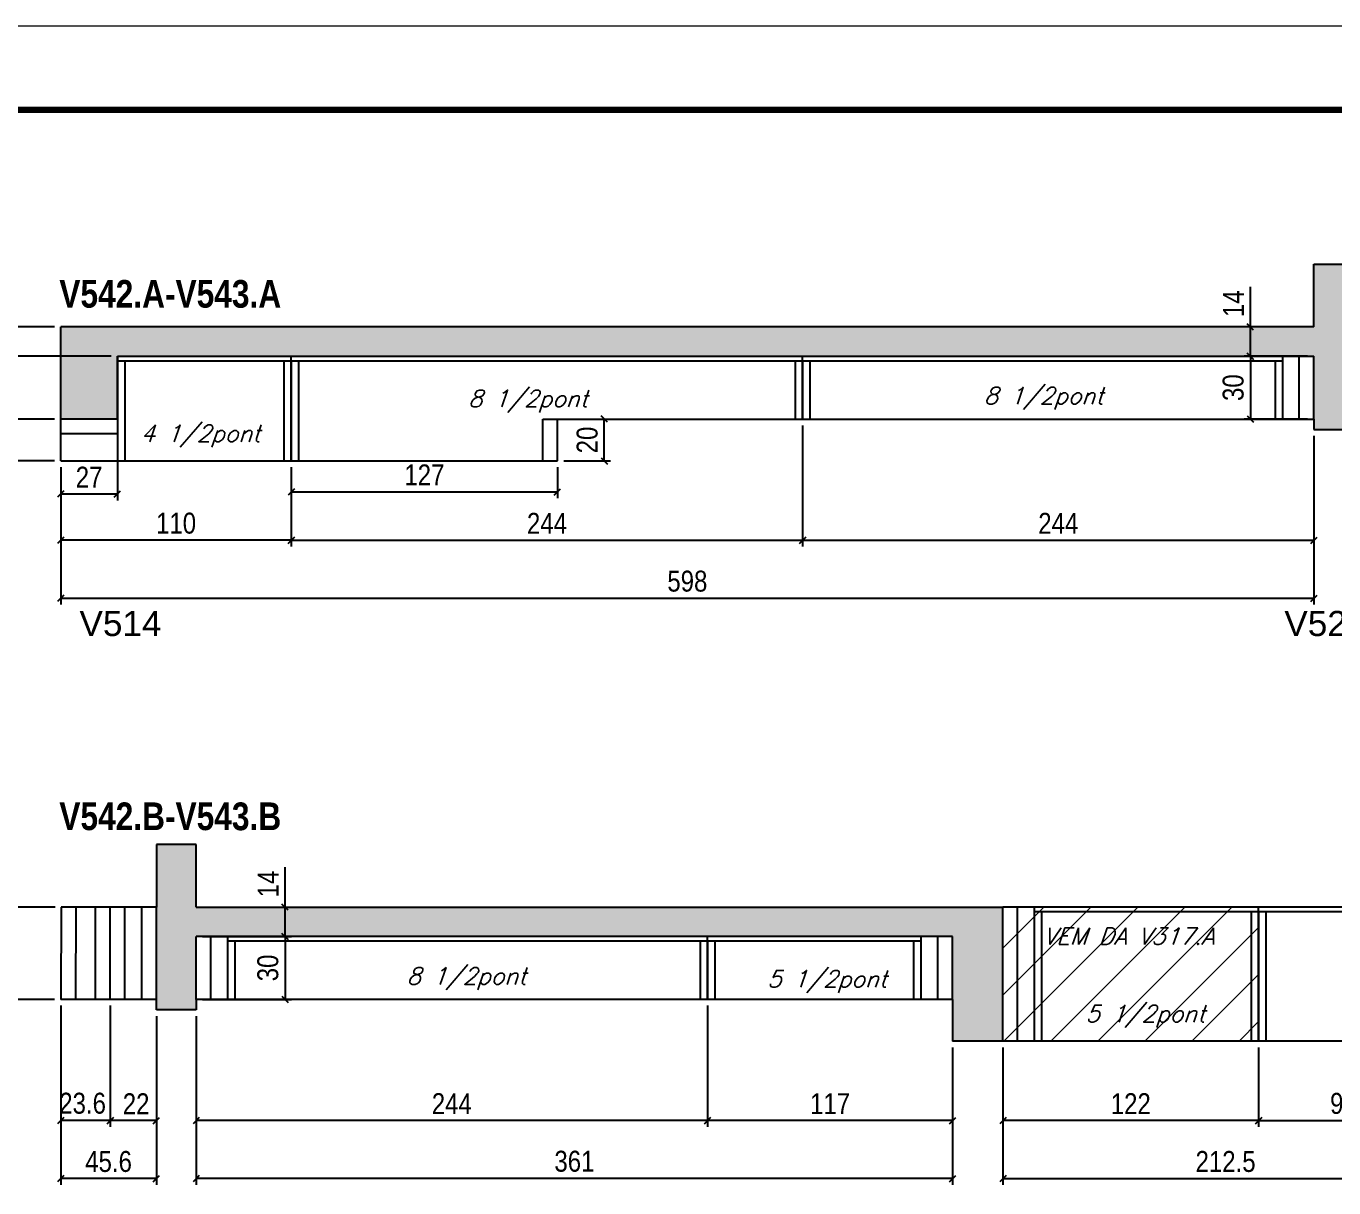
# Model space of a CAD drawing. Extents: x 3309 to 9590, y -2522 to 14608.
# Drawn here: x 6997 to 7621, y 9459 to 10014 of the extents above; entities that cross this region are included whole.
import ezdxf

# ---------------------------------------------------------------- set-up
doc = ezdxf.new("R2010")
doc.units = 0
doc.linetypes.add('DASHED', pattern=[0.75, 0.5, -0.25])
for name, color, linetype in [('5', 5, 'Continuous'), ('COTA', 241, 'Continuous'), ('NOMENCLATURA', 7, 'Continuous'), ('Painéis', 200, 'Continuous'), ('SARR_2.2x7', 40, 'Continuous'), ('SARR_3.5x7', 81, 'Continuous'), ('texto', 7, 'Continuous')]:
    doc.layers.add(name, color=color, linetype=linetype)
for name, color, linetype, lineweight in [('Folhas', 255, 'Continuous', 9), ('Hachura', 251, 'Continuous', 9), ('SARRAFO DE PRESSAO', 251, 'DASHED', 9)]:
    doc.layers.add(name, color=color, linetype=linetype, lineweight=lineweight)
doc.styles.add('COTA TECNICA', font='techl___.ttf', dxfattribs={"height": 10})
doc.styles.add('Romans', font='romans.shx')
doc.styles.get("Standard").update_dxf_attribs({"font": 'arial.ttf'})
doc.styles.add('TECNICA', font='techb___.ttf', dxfattribs={"height": 10})
doc.dimstyles.new('PAINEL', dxfattribs={"dimtxt": 10, "dimasz": 3, "dimexe": 3, "dimexo": 3, "dimgap": 3, "dimtad": 1, "dimdec": 1, "dimzin": 12, "dimdsep": 46, "dimtxsty": 'COTA TECNICA', "dimblk1": 'OBLIQUE', "dimblk2": 'OBLIQUE', "dimsah": 1, "dimcen": 0.9, "dimclrd": 4, "dimclre": 4, "dimclrt": 240, "dimadec": 1, "dimazin": 3, "dimtfac": 1, "dimtdec": 1, "dimtmove": 0, "dimatfit": 3, "dimfxl": 1, "dimtolj": 1, "dimtzin": 12, "dimarcsym": 0})

# ---------------------------------------------------------------- blocks, each defined once
blk = doc.blocks.new('9999999999')
at = {"layer": 'Folhas'}
blk.add_lwpolyline([(98138.98, 34190.21), (99623.98, 34190.21), (99623.98, 35240.21), (98138.98, 35240.21)], close=True, dxfattribs=at)
at = {"layer": 'Folhas', "color": 30, "const_width": 3}
blk.add_lwpolyline([(98213.98, 34230.21), (99583.98, 34230.21), (99583.98, 35200.21), (98213.98, 35200.21)], close=True, dxfattribs=at)
blk = doc.blocks.new('_Oblique')
at = {"color": 0, "linetype": 'ByBlock', "lineweight": -2}
blk.add_line((-0.5, -0.5), (0.5, 0.5), dxfattribs=at)
blk = doc.blocks.new('*D418')
at = {"layer": 'COTA', "color": 4, "linetype": 'ByBlock', "lineweight": -2, "transparency": 16777216}
for p, q in [((7367.51, 9822.99), (7367.51, 9765.13)), ((7123.51, 9802.99), (7123.51, 9765.13)), ((7123.51, 9768.13), (7367.51, 9768.13))]:
    blk.add_line(p, q, dxfattribs=at)
at = {"layer": 'Defpoints', "color": 0, "linetype": 'ByBlock', "transparency": 16777216}
for p in [(7367.51, 9825.99), (7123.51, 9805.99), (7367.51, 9768.13)]:
    blk.add_point(p, dxfattribs=at)
at = {"layer": 'COTA', "color": 4, "linetype": 'ByBlock', "lineweight": -2, "transparency": 16777216, "xscale": 3, "yscale": 3, "zscale": 3, "rotation": 180}
blk.add_blockref('_Oblique', (7123.51, 9768.13), dxfattribs=at)
at = {"layer": 'COTA', "color": 4, "linetype": 'ByBlock', "lineweight": -2, "transparency": 16777216, "xscale": 3, "yscale": 3, "zscale": 3}
blk.add_blockref('_Oblique', (7367.51, 9768.13), dxfattribs=at)
at = {"layer": 'COTA', "color": 240, "linetype": 'ByBlock', "transparency": 16777216, "insert": (7245.51, 9776.2), "char_height": 10, "attachment_point": 5, "style": 'COTA TECNICA'}
blk.add_mtext('\\A1;244', dxfattribs=at)
blk = doc.blocks.new('*D419')
at = {"layer": 'COTA', "color": 4, "linetype": 'ByBlock', "lineweight": -2, "transparency": 16777216}
for p, q in [((7367.51, 9822.99), (7367.51, 9765.13)), ((7611.51, 9817.99), (7611.51, 9765.13)), ((7367.51, 9768.13), (7611.51, 9768.13))]:
    blk.add_line(p, q, dxfattribs=at)
at = {"layer": 'Defpoints', "color": 0, "linetype": 'ByBlock', "transparency": 16777216}
for p in [(7367.51, 9825.99), (7611.51, 9820.99), (7611.51, 9768.13)]:
    blk.add_point(p, dxfattribs=at)
at = {"layer": 'COTA', "color": 4, "linetype": 'ByBlock', "lineweight": -2, "transparency": 16777216, "xscale": 3, "yscale": 3, "zscale": 3, "rotation": 180}
blk.add_blockref('_Oblique', (7367.51, 9768.13), dxfattribs=at)
at = {"layer": 'COTA', "color": 4, "linetype": 'ByBlock', "lineweight": -2, "transparency": 16777216, "xscale": 3, "yscale": 3, "zscale": 3}
blk.add_blockref('_Oblique', (7611.51, 9768.13), dxfattribs=at)
at = {"layer": 'COTA', "color": 240, "linetype": 'ByBlock', "transparency": 16777216, "insert": (7489.51, 9776.2), "char_height": 10, "attachment_point": 5, "style": 'COTA TECNICA'}
blk.add_mtext('\\A1;244', dxfattribs=at)
blk = doc.blocks.new('*D421')
at = {"layer": 'COTA', "color": 4, "linetype": 'ByBlock', "lineweight": -2, "transparency": 16777216}
for p, q in [((7611.51, 9817.99), (7611.51, 9737.42)), ((7013.51, 9802.99), (7013.51, 9737.42)), ((7013.51, 9740.42), (7611.51, 9740.42))]:
    blk.add_line(p, q, dxfattribs=at)
at = {"layer": 'Defpoints', "color": 0, "linetype": 'ByBlock', "transparency": 16777216}
for p in [(7611.51, 9820.99), (7013.51, 9805.99), (7611.51, 9740.42)]:
    blk.add_point(p, dxfattribs=at)
at = {"layer": 'COTA', "color": 4, "linetype": 'ByBlock', "lineweight": -2, "transparency": 16777216, "xscale": 3, "yscale": 3, "zscale": 3, "rotation": 180}
blk.add_blockref('_Oblique', (7013.51, 9740.42), dxfattribs=at)
at = {"layer": 'COTA', "color": 4, "linetype": 'ByBlock', "lineweight": -2, "transparency": 16777216, "xscale": 3, "yscale": 3, "zscale": 3}
blk.add_blockref('_Oblique', (7611.51, 9740.42), dxfattribs=at)
at = {"layer": 'COTA', "color": 240, "linetype": 'ByBlock', "transparency": 16777216, "insert": (7312.51, 9748.55), "char_height": 10, "attachment_point": 5, "style": 'COTA TECNICA'}
blk.add_mtext('\\A1;598', dxfattribs=at)
blk = doc.blocks.new('*D422')
at = {"layer": 'COTA', "color": 4, "lineweight": -2, "transparency": 16777216}
for p, q in [((7010.51, 9855.99), (6962.37, 9855.99)), ((6965.37, 9805.99), (6965.37, 9855.99)), ((7010.51, 9805.99), (6962.37, 9805.99))]:
    blk.add_line(p, q, dxfattribs=at)
at = {"layer": 'Defpoints', "color": 0, "transparency": 16777216}
for p in [(6965.37, 9855.99), (7013.51, 9855.99), (7013.51, 9805.99)]:
    blk.add_point(p, dxfattribs=at)
at = {"layer": 'COTA', "color": 4, "lineweight": -2, "transparency": 16777216, "xscale": 3, "yscale": 3, "zscale": 3}
for p, rotation in [((6965.37, 9855.99), 90), ((6965.37, 9805.99), 270)]:
    blk.add_blockref('_Oblique', p, dxfattribs=dict(at, rotation=rotation))
at = {"layer": 'COTA', "color": 240, "transparency": 16777216, "insert": (6957.26, 9830.99), "char_height": 10, "attachment_point": 5, "rotation": 90, "style": 'COTA TECNICA'}
blk.add_mtext('\\A1;50', dxfattribs=at)
blk = doc.blocks.new('*D423')
at = {"layer": 'COTA', "color": 4, "lineweight": -2, "transparency": 16777216}
for p, q in [((7013.51, 9802.99), (7013.51, 9765.13)), ((7123.51, 9802.99), (7123.51, 9765.13)), ((7123.51, 9768.13), (7013.51, 9768.13))]:
    blk.add_line(p, q, dxfattribs=at)
at = {"layer": 'Defpoints', "color": 0, "transparency": 16777216}
for p in [(7013.51, 9805.99, 0), (7123.51, 9805.99, 0), (7013.51, 9768.13)]:
    blk.add_point(p, dxfattribs=at)
at = {"layer": 'COTA', "color": 4, "lineweight": -2, "transparency": 16777216, "xscale": 3, "yscale": 3, "zscale": 3, "rotation": 180}
blk.add_blockref('_Oblique', (7013.51, 9768.13), dxfattribs=at)
at = {"layer": 'COTA', "color": 4, "lineweight": -2, "transparency": 16777216, "xscale": 3, "yscale": 3, "zscale": 3}
blk.add_blockref('_Oblique', (7123.51, 9768.13), dxfattribs=at)
at = {"layer": 'COTA', "color": 240, "transparency": 16777216, "insert": (7068.51, 9776.23), "char_height": 10, "attachment_point": 5, "style": 'COTA TECNICA'}
blk.add_mtext('\\A1;110', dxfattribs=at)
blk = doc.blocks.new('*D424')
at = {"layer": 'COTA', "color": 4, "lineweight": -2, "transparency": 16777216}
for p, q in [((6965.37, 9869.99), (6965.37, 9889.1)), ((7010.51, 9869.99), (6962.37, 9869.99)), ((6965.37, 9855.99), (6965.37, 9869.99)), ((7037.51, 9855.99), (6962.37, 9855.99))]:
    blk.add_line(p, q, dxfattribs=at)
at = {"layer": 'Defpoints', "color": 0, "transparency": 16777216}
for p in [(6965.37, 9869.99), (7013.51, 9869.99, 0), (7040.51, 9855.99, 0)]:
    blk.add_point(p, dxfattribs=at)
at = {"layer": 'COTA', "color": 4, "lineweight": -2, "transparency": 16777216, "xscale": 3, "yscale": 3, "zscale": 3}
for p, rotation in [((6965.37, 9869.99), 90), ((6965.37, 9855.99), 270)]:
    blk.add_blockref('_Oblique', p, dxfattribs=dict(at, rotation=rotation))
at = {"layer": 'COTA', "color": 240, "transparency": 16777216, "insert": (6957.3, 9881.04), "char_height": 10, "attachment_point": 5, "rotation": 90, "style": 'COTA TECNICA'}
blk.add_mtext('\\A1;14', dxfattribs=at)
blk = doc.blocks.new('*D420')
at = {"layer": 'COTA', "color": 4, "lineweight": -2, "transparency": 16777216}
for p, q in [((7010.51, 9869.99), (6939.83, 9869.99)), ((6942.83, 9869.99), (6942.83, 9805.99)), ((7010.51, 9805.99), (6939.83, 9805.99))]:
    blk.add_line(p, q, dxfattribs=at)
at = {"layer": 'Defpoints', "color": 0, "transparency": 16777216}
for p in [(7013.51, 9869.99, 0), (6942.83, 9805.99), (7013.51, 9805.99, 0)]:
    blk.add_point(p, dxfattribs=at)
at = {"layer": 'COTA', "color": 4, "lineweight": -2, "transparency": 16777216, "xscale": 3, "yscale": 3, "zscale": 3}
for p, rotation in [((6942.83, 9869.99), 90), ((6942.83, 9805.99), 270)]:
    blk.add_blockref('_Oblique', p, dxfattribs=dict(at, rotation=rotation))
at = {"layer": 'COTA', "color": 240, "transparency": 16777216, "insert": (6934.73, 9837.99), "char_height": 10, "attachment_point": 5, "rotation": 90, "style": 'COTA TECNICA'}
blk.add_mtext('\\A1;64', dxfattribs=at)
blk = doc.blocks.new('*D425')
at = {"layer": 'COTA', "color": 4, "lineweight": -2, "transparency": 16777216}
for p, q in [((7037.51, 9855.99), (6988, 9855.99)), ((6991, 9855.99), (6991, 9825.99)), ((7010.51, 9825.99), (6988, 9825.99))]:
    blk.add_line(p, q, dxfattribs=at)
at = {"layer": 'Defpoints', "color": 0, "transparency": 16777216}
for p in [(7040.51, 9855.99, 0), (6991, 9825.99), (7013.51, 9825.99, 0)]:
    blk.add_point(p, dxfattribs=at)
at = {"layer": 'COTA', "color": 4, "lineweight": -2, "transparency": 16777216, "xscale": 3, "yscale": 3, "zscale": 3}
for p, rotation in [((6991, 9855.99), 90), ((6991, 9825.99), 270)]:
    blk.add_blockref('_Oblique', p, dxfattribs=dict(at, rotation=rotation))
at = {"layer": 'COTA', "color": 240, "transparency": 16777216, "insert": (6982.78, 9840.99), "char_height": 10, "attachment_point": 5, "rotation": 90, "style": 'COTA TECNICA'}
blk.add_mtext('\\A1;30', dxfattribs=at)
blk = doc.blocks.new('*D426')
at = {"layer": 'COTA', "color": 4, "lineweight": -2, "transparency": 16777216}
for p, q in [((7040.51, 9822.99), (7040.51, 9787.17)), ((7013.51, 9802.99), (7013.51, 9787.17)), ((7040.51, 9790.17), (7013.51, 9790.17))]:
    blk.add_line(p, q, dxfattribs=at)
at = {"layer": 'Defpoints', "color": 0, "transparency": 16777216}
for p in [(7040.51, 9825.99, 0), (7013.51, 9805.99, 0), (7013.51, 9790.17)]:
    blk.add_point(p, dxfattribs=at)
at = {"layer": 'COTA', "color": 4, "lineweight": -2, "transparency": 16777216, "xscale": 3, "yscale": 3, "zscale": 3, "rotation": 180}
blk.add_blockref('_Oblique', (7013.51, 9790.17), dxfattribs=at)
at = {"layer": 'COTA', "color": 4, "lineweight": -2, "transparency": 16777216, "xscale": 3, "yscale": 3, "zscale": 3}
blk.add_blockref('_Oblique', (7040.51, 9790.17), dxfattribs=at)
at = {"layer": 'COTA', "color": 240, "transparency": 16777216, "insert": (7027.01, 9798.24), "char_height": 10, "attachment_point": 5, "style": 'COTA TECNICA'}
blk.add_mtext('\\A1;27', dxfattribs=at)
blk = doc.blocks.new('*D427')
at = {"layer": 'COTA', "color": 4, "lineweight": -2, "transparency": 16777216}
for p, q in [((7123.51, 9802.99), (7123.51, 9788.23)), ((7250.51, 9802.99), (7250.51, 9788.23)), ((7123.51, 9791.23), (7250.51, 9791.23))]:
    blk.add_line(p, q, dxfattribs=at)
at = {"layer": 'Defpoints', "color": 0, "transparency": 16777216}
for p in [(7123.51, 9805.99, 0), (7250.51, 9805.99, 0), (7250.51, 9791.23)]:
    blk.add_point(p, dxfattribs=at)
at = {"layer": 'COTA', "color": 4, "lineweight": -2, "transparency": 16777216, "xscale": 3, "yscale": 3, "zscale": 3, "rotation": 180}
blk.add_blockref('_Oblique', (7123.51, 9791.23), dxfattribs=at)
at = {"layer": 'COTA', "color": 4, "lineweight": -2, "transparency": 16777216, "xscale": 3, "yscale": 3, "zscale": 3}
blk.add_blockref('_Oblique', (7250.51, 9791.23), dxfattribs=at)
at = {"layer": 'COTA', "color": 240, "transparency": 16777216, "insert": (7187.01, 9799.31), "char_height": 10, "attachment_point": 5, "style": 'COTA TECNICA'}
blk.add_mtext('\\A1;127', dxfattribs=at)
blk = doc.blocks.new('*D428')
at = {"layer": 'COTA', "color": 4, "lineweight": -2, "transparency": 16777216}
for p, q in [((7253.51, 9825.99), (7275.84, 9825.99)), ((7272.84, 9805.99), (7272.84, 9825.99)), ((7253.51, 9805.99), (7275.84, 9805.99))]:
    blk.add_line(p, q, dxfattribs=at)
at = {"layer": 'Defpoints', "color": 0, "transparency": 16777216}
for p in [(7250.51, 9825.99, 0), (7272.84, 9825.99), (7250.51, 9805.99, 0)]:
    blk.add_point(p, dxfattribs=at)
at = {"layer": 'COTA', "color": 4, "lineweight": -2, "transparency": 16777216, "xscale": 3, "yscale": 3, "zscale": 3}
for p, rotation in [((7272.84, 9825.99), 90), ((7272.84, 9805.99), 270)]:
    blk.add_blockref('_Oblique', p, dxfattribs=dict(at, rotation=rotation))
at = {"layer": 'COTA', "color": 240, "transparency": 16777216, "insert": (7264.74, 9815.99), "char_height": 10, "attachment_point": 5, "rotation": 90, "style": 'COTA TECNICA'}
blk.add_mtext('\\A1;20', dxfattribs=at)
blk = doc.blocks.new('*D433')
at = {"layer": 'COTA', "color": 4, "lineweight": -2, "transparency": 16777216}
for p, q in [((7608.51, 9855.99), (7578.22, 9855.99)), ((7581.22, 9855.99), (7581.22, 9825.99)), ((7608.51, 9825.99), (7578.22, 9825.99))]:
    blk.add_line(p, q, dxfattribs=at)
at = {"layer": 'Defpoints', "color": 0, "transparency": 16777216}
for p in [(7611.51, 9855.99, 0), (7581.22, 9825.99), (7611.51, 9825.99, 0)]:
    blk.add_point(p, dxfattribs=at)
at = {"layer": 'COTA', "color": 4, "lineweight": -2, "transparency": 16777216, "xscale": 3, "yscale": 3, "zscale": 3}
for p, rotation in [((7581.22, 9855.99), 90), ((7581.22, 9825.99), 270)]:
    blk.add_blockref('_Oblique', p, dxfattribs=dict(at, rotation=rotation))
at = {"layer": 'COTA', "color": 240, "transparency": 16777216, "insert": (7573.01, 9840.99), "char_height": 10, "attachment_point": 5, "rotation": 90, "style": 'COTA TECNICA'}
blk.add_mtext('\\A1;30', dxfattribs=at)
blk = doc.blocks.new('*D434')
at = {"layer": 'COTA', "color": 4, "lineweight": -2, "transparency": 16777216}
for p, q in [((7581.22, 9869.99), (7581.22, 9889.1)), ((7608.51, 9869.99), (7578.22, 9869.99)), ((7581.22, 9855.99), (7581.22, 9869.99)), ((7608.51, 9855.99), (7578.22, 9855.99))]:
    blk.add_line(p, q, dxfattribs=at)
at = {"layer": 'Defpoints', "color": 0, "transparency": 16777216}
for p in [(7581.22, 9869.99), (7611.51, 9869.99, 0), (7611.51, 9855.99, 0)]:
    blk.add_point(p, dxfattribs=at)
at = {"layer": 'COTA', "color": 4, "lineweight": -2, "transparency": 16777216, "xscale": 3, "yscale": 3, "zscale": 3}
for p, rotation in [((7581.22, 9869.99), 90), ((7581.22, 9855.99), 270)]:
    blk.add_blockref('_Oblique', p, dxfattribs=dict(at, rotation=rotation))
at = {"layer": 'COTA', "color": 240, "transparency": 16777216, "insert": (7573.15, 9881.04), "char_height": 10, "attachment_point": 5, "rotation": 90, "style": 'COTA TECNICA'}
blk.add_mtext('\\A1;14', dxfattribs=at)
blk = doc.blocks.new('*D436')
at = {"layer": 'COTA', "color": 4, "linetype": 'ByBlock', "lineweight": -2, "transparency": 16777216}
for p, q in [((7322.11, 9545.96), (7322.11, 9488.1)), ((7439.11, 9525.96), (7439.11, 9488.1)), ((7439.11, 9491.1), (7322.11, 9491.1))]:
    blk.add_line(p, q, dxfattribs=at)
at = {"layer": 'Defpoints', "color": 0, "linetype": 'ByBlock', "transparency": 16777216}
for p in [(7322.11, 9548.96), (7439.11, 9528.96), (7322.11, 9491.1)]:
    blk.add_point(p, dxfattribs=at)
at = {"layer": 'COTA', "color": 4, "linetype": 'ByBlock', "lineweight": -2, "transparency": 16777216, "xscale": 3, "yscale": 3, "zscale": 3, "rotation": 180}
blk.add_blockref('_Oblique', (7322.11, 9491.1), dxfattribs=at)
at = {"layer": 'COTA', "color": 4, "linetype": 'ByBlock', "lineweight": -2, "transparency": 16777216, "xscale": 3, "yscale": 3, "zscale": 3}
blk.add_blockref('_Oblique', (7439.11, 9491.1), dxfattribs=at)
at = {"layer": 'COTA', "color": 240, "linetype": 'ByBlock', "transparency": 16777216, "insert": (7380.61, 9499.17), "char_height": 10, "attachment_point": 5, "style": 'COTA TECNICA'}
blk.add_mtext('\\A1;117', dxfattribs=at)
blk = doc.blocks.new('*D437')
at = {"layer": 'COTA', "color": 4, "linetype": 'ByBlock', "lineweight": -2, "transparency": 16777216}
for p, q in [((7322.11, 9545.96), (7322.11, 9488.1)), ((7078.11, 9540.96), (7078.11, 9488.1)), ((7322.11, 9491.1), (7078.11, 9491.1))]:
    blk.add_line(p, q, dxfattribs=at)
at = {"layer": 'Defpoints', "color": 0, "linetype": 'ByBlock', "transparency": 16777216}
for p in [(7322.11, 9548.96), (7078.11, 9543.96), (7078.11, 9491.1)]:
    blk.add_point(p, dxfattribs=at)
at = {"layer": 'COTA', "color": 4, "linetype": 'ByBlock', "lineweight": -2, "transparency": 16777216, "xscale": 3, "yscale": 3, "zscale": 3, "rotation": 180}
blk.add_blockref('_Oblique', (7078.11, 9491.1), dxfattribs=at)
at = {"layer": 'COTA', "color": 4, "linetype": 'ByBlock', "lineweight": -2, "transparency": 16777216, "xscale": 3, "yscale": 3, "zscale": 3}
blk.add_blockref('_Oblique', (7322.11, 9491.1), dxfattribs=at)
at = {"layer": 'COTA', "color": 240, "linetype": 'ByBlock', "transparency": 16777216, "insert": (7200.11, 9499.17), "char_height": 10, "attachment_point": 5, "style": 'COTA TECNICA'}
blk.add_mtext('\\A1;244', dxfattribs=at)
blk = doc.blocks.new('*D442')
at = {"layer": 'COTA', "color": 4, "linetype": 'ByBlock', "lineweight": -2, "transparency": 16777216}
for p, q in [((7078.11, 9540.96), (7078.11, 9460.39)), ((7439.11, 9488.1), (7439.11, 9460.39)), ((7439.11, 9463.39), (7078.11, 9463.39))]:
    blk.add_line(p, q, dxfattribs=at)
at = {"layer": 'Defpoints', "color": 0, "linetype": 'ByBlock', "transparency": 16777216}
for p in [(7078.11, 9543.96), (7439.11, 9491.1), (7078.11, 9463.39)]:
    blk.add_point(p, dxfattribs=at)
at = {"layer": 'COTA', "color": 4, "linetype": 'ByBlock', "lineweight": -2, "transparency": 16777216, "xscale": 3, "yscale": 3, "zscale": 3, "rotation": 180}
blk.add_blockref('_Oblique', (7078.11, 9463.39), dxfattribs=at)
at = {"layer": 'COTA', "color": 4, "linetype": 'ByBlock', "lineweight": -2, "transparency": 16777216, "xscale": 3, "yscale": 3, "zscale": 3}
blk.add_blockref('_Oblique', (7439.11, 9463.39), dxfattribs=at)
at = {"layer": 'COTA', "color": 240, "linetype": 'ByBlock', "transparency": 16777216, "insert": (7258.61, 9471.61), "char_height": 10, "attachment_point": 5, "style": 'COTA TECNICA'}
blk.add_mtext('\\A1;361', dxfattribs=at)
blk = doc.blocks.new('*D444')
at = {"layer": 'COTA', "color": 4, "lineweight": -2, "transparency": 16777216}
for p, q in [((7585.11, 9525.96), (7585.11, 9488.1)), ((7675.61, 9525.96), (7675.61, 9488.1)), ((7585.11, 9491.1), (7675.61, 9491.1))]:
    blk.add_line(p, q, dxfattribs=at)
at = {"layer": 'Defpoints', "color": 0, "transparency": 16777216}
for p in [(7585.11, 9528.96, 0), (7675.61, 9528.96, 0), (7675.61, 9491.1)]:
    blk.add_point(p, dxfattribs=at)
at = {"layer": 'COTA', "color": 4, "lineweight": -2, "transparency": 16777216, "xscale": 3, "yscale": 3, "zscale": 3, "rotation": 180}
blk.add_blockref('_Oblique', (7585.11, 9491.1), dxfattribs=at)
at = {"layer": 'COTA', "color": 4, "lineweight": -2, "transparency": 16777216, "xscale": 3, "yscale": 3, "zscale": 3}
blk.add_blockref('_Oblique', (7675.61, 9491.1), dxfattribs=at)
at = {"layer": 'COTA', "color": 240, "transparency": 16777216, "insert": (7630.36, 9499.23), "char_height": 10, "attachment_point": 5, "style": 'COTA TECNICA'}
blk.add_mtext('\\A1;90.5', dxfattribs=at)
blk = doc.blocks.new('*D441')
at = {"layer": 'COTA', "color": 4, "lineweight": -2, "transparency": 16777216}
for p, q in [((7463.11, 9525.96), (7463.11, 9488.1)), ((7585.11, 9525.96), (7585.11, 9488.1)), ((7585.11, 9491.1), (7463.11, 9491.1))]:
    blk.add_line(p, q, dxfattribs=at)
at = {"layer": 'Defpoints', "color": 0, "transparency": 16777216}
for p in [(7463.11, 9528.96, 0), (7585.11, 9528.96, 0), (7463.11, 9491.1)]:
    blk.add_point(p, dxfattribs=at)
at = {"layer": 'COTA', "color": 4, "lineweight": -2, "transparency": 16777216, "xscale": 3, "yscale": 3, "zscale": 3, "rotation": 180}
blk.add_blockref('_Oblique', (7463.11, 9491.1), dxfattribs=at)
at = {"layer": 'COTA', "color": 4, "lineweight": -2, "transparency": 16777216, "xscale": 3, "yscale": 3, "zscale": 3}
blk.add_blockref('_Oblique', (7585.11, 9491.1), dxfattribs=at)
at = {"layer": 'COTA', "color": 240, "transparency": 16777216, "insert": (7524.11, 9499.15), "char_height": 10, "attachment_point": 5, "style": 'COTA TECNICA'}
blk.add_mtext('\\A1;122', dxfattribs=at)
blk = doc.blocks.new('*D447')
at = {"layer": 'COTA', "color": 4, "lineweight": -2, "transparency": 16777216}
for p, q in [((7037.11, 9545.96), (7037.11, 9488.1)), ((7059.11, 9540.96), (7059.11, 9488.1)), ((7059.11, 9491.1), (7037.11, 9491.1))]:
    blk.add_line(p, q, dxfattribs=at)
at = {"layer": 'Defpoints', "color": 0, "transparency": 16777216}
for p in [(7037.11, 9548.96, 0), (7059.11, 9543.96, 0), (7037.11, 9491.1)]:
    blk.add_point(p, dxfattribs=at)
at = {"layer": 'COTA', "color": 4, "lineweight": -2, "transparency": 16777216, "xscale": 3, "yscale": 3, "zscale": 3, "rotation": 180}
blk.add_blockref('_Oblique', (7037.11, 9491.1), dxfattribs=at)
at = {"layer": 'COTA', "color": 4, "lineweight": -2, "transparency": 16777216, "xscale": 3, "yscale": 3, "zscale": 3}
blk.add_blockref('_Oblique', (7059.11, 9491.1), dxfattribs=at)
at = {"layer": 'COTA', "color": 240, "transparency": 16777216, "insert": (7049.45, 9499.1), "char_height": 10, "attachment_point": 5, "style": 'COTA TECNICA'}
blk.add_mtext('\\A1;22', dxfattribs=at)
blk = doc.blocks.new('*D448')
at = {"layer": 'COTA', "color": 4, "lineweight": -2, "transparency": 16777216}
for p, q in [((7013.51, 9545.96), (7013.51, 9488.1)), ((7037.11, 9545.96), (7037.11, 9488.1)), ((7037.11, 9491.1), (7013.51, 9491.1))]:
    blk.add_line(p, q, dxfattribs=at)
at = {"layer": 'Defpoints', "color": 0, "transparency": 16777216}
for p in [(7013.51, 9548.96, 0), (7037.11, 9548.96, 0), (7013.51, 9491.1)]:
    blk.add_point(p, dxfattribs=at)
at = {"layer": 'COTA', "color": 4, "lineweight": -2, "transparency": 16777216, "xscale": 3, "yscale": 3, "zscale": 3, "rotation": 180}
blk.add_blockref('_Oblique', (7013.51, 9491.1), dxfattribs=at)
at = {"layer": 'COTA', "color": 4, "lineweight": -2, "transparency": 16777216, "xscale": 3, "yscale": 3, "zscale": 3}
blk.add_blockref('_Oblique', (7037.11, 9491.1), dxfattribs=at)
at = {"layer": 'COTA', "color": 240, "transparency": 16777216, "insert": (7023.91, 9499.31), "char_height": 10, "attachment_point": 5, "style": 'COTA TECNICA'}
blk.add_mtext('\\A1;23.6', dxfattribs=at)
blk = doc.blocks.new('*D438')
at = {"layer": 'COTA', "color": 4, "lineweight": -2, "transparency": 16777216}
for p, q in [((7013.51, 9545.96), (7013.51, 9460.39)), ((7059.11, 9540.96), (7059.11, 9460.39)), ((7059.11, 9463.39), (7013.51, 9463.39))]:
    blk.add_line(p, q, dxfattribs=at)
at = {"layer": 'Defpoints', "color": 0, "transparency": 16777216}
for p in [(7013.51, 9548.96, 0), (7059.11, 9543.96, 0), (7013.51, 9463.39)]:
    blk.add_point(p, dxfattribs=at)
at = {"layer": 'COTA', "color": 4, "lineweight": -2, "transparency": 16777216, "xscale": 3, "yscale": 3, "zscale": 3, "rotation": 180}
blk.add_blockref('_Oblique', (7013.51, 9463.39), dxfattribs=at)
at = {"layer": 'COTA', "color": 4, "lineweight": -2, "transparency": 16777216, "xscale": 3, "yscale": 3, "zscale": 3}
blk.add_blockref('_Oblique', (7059.11, 9463.39), dxfattribs=at)
at = {"layer": 'COTA', "color": 240, "transparency": 16777216, "insert": (7036.31, 9471.5), "char_height": 10, "attachment_point": 5, "style": 'COTA TECNICA'}
blk.add_mtext('\\A1;45.6', dxfattribs=at)
blk = doc.blocks.new('*D449')
at = {"layer": 'COTA', "color": 4, "lineweight": -2, "transparency": 16777216}
for p, q in [((7010.76, 9592.96), (6986.68, 9592.96)), ((6989.68, 9592.96), (6989.68, 9548.96)), ((7010.51, 9548.96), (6986.68, 9548.96))]:
    blk.add_line(p, q, dxfattribs=at)
at = {"layer": 'Defpoints', "color": 0, "transparency": 16777216}
for p in [(7013.76, 9592.96, 0), (6989.68, 9548.96), (7013.51, 9548.96, 0)]:
    blk.add_point(p, dxfattribs=at)
at = {"layer": 'COTA', "color": 4, "lineweight": -2, "transparency": 16777216, "xscale": 3, "yscale": 3, "zscale": 3}
for p, rotation in [((6989.68, 9592.96), 90), ((6989.68, 9548.96), 270)]:
    blk.add_blockref('_Oblique', p, dxfattribs=dict(at, rotation=rotation))
at = {"layer": 'COTA', "color": 240, "transparency": 16777216, "insert": (6981.61, 9570.96), "char_height": 10, "attachment_point": 5, "rotation": 90, "style": 'COTA TECNICA'}
blk.add_mtext('\\A1;44', dxfattribs=at)
blk = doc.blocks.new('*D439')
at = {"layer": 'COTA', "color": 4, "lineweight": -2, "transparency": 16777216}
for p, q in [((7081.11, 9578.96), (7123.56, 9578.96)), ((7120.56, 9578.96), (7120.56, 9548.96)), ((7081.11, 9548.96), (7123.56, 9548.96))]:
    blk.add_line(p, q, dxfattribs=at)
at = {"layer": 'Defpoints', "color": 0, "transparency": 16777216}
for p in [(7078.11, 9578.96, 0), (7078.11, 9548.96, 0), (7120.56, 9548.96)]:
    blk.add_point(p, dxfattribs=at)
at = {"layer": 'COTA', "color": 4, "lineweight": -2, "transparency": 16777216, "xscale": 3, "yscale": 3, "zscale": 3}
for p, rotation in [((7120.56, 9578.96), 90), ((7120.56, 9548.96), 270)]:
    blk.add_blockref('_Oblique', p, dxfattribs=dict(at, rotation=rotation))
at = {"layer": 'COTA', "color": 240, "transparency": 16777216, "insert": (7112.35, 9563.96), "char_height": 10, "attachment_point": 5, "rotation": 90, "style": 'COTA TECNICA'}
blk.add_mtext('\\A1;30', dxfattribs=at)
blk = doc.blocks.new('*D440')
at = {"layer": 'COTA', "color": 4, "lineweight": -2, "transparency": 16777216}
for p, q in [((7120.56, 9592.96), (7120.56, 9612.07)), ((7081.11, 9592.96), (7123.56, 9592.96)), ((7120.56, 9578.96), (7120.56, 9592.96)), ((7081.11, 9578.96), (7123.56, 9578.96))]:
    blk.add_line(p, q, dxfattribs=at)
at = {"layer": 'Defpoints', "color": 0, "transparency": 16777216}
for p in [(7078.11, 9592.96, 0), (7120.56, 9592.96), (7078.11, 9578.96, 0)]:
    blk.add_point(p, dxfattribs=at)
at = {"layer": 'COTA', "color": 4, "lineweight": -2, "transparency": 16777216, "xscale": 3, "yscale": 3, "zscale": 3}
for p, rotation in [((7120.56, 9592.96), 90), ((7120.56, 9578.96), 270)]:
    blk.add_blockref('_Oblique', p, dxfattribs=dict(at, rotation=rotation))
at = {"layer": 'COTA', "color": 240, "transparency": 16777216, "insert": (7112.49, 9604.01), "char_height": 10, "attachment_point": 5, "rotation": 90, "style": 'COTA TECNICA'}
blk.add_mtext('\\A1;14', dxfattribs=at)
blk = doc.blocks.new('*D450')
at = {"layer": 'COTA', "color": 4, "lineweight": -2, "transparency": 16777216}
for p, q in [((7463.11, 9525.96), (7463.11, 9460.39)), ((7675.61, 9525.96), (7675.61, 9460.39)), ((7463.11, 9463.39), (7675.61, 9463.39))]:
    blk.add_line(p, q, dxfattribs=at)
at = {"layer": 'Defpoints', "color": 0, "transparency": 16777216}
for p in [(7463.11, 9528.96, 0), (7675.61, 9528.96, 0), (7675.61, 9463.39)]:
    blk.add_point(p, dxfattribs=at)
at = {"layer": 'COTA', "color": 4, "lineweight": -2, "transparency": 16777216, "xscale": 3, "yscale": 3, "zscale": 3, "rotation": 180}
blk.add_blockref('_Oblique', (7463.11, 9463.39), dxfattribs=at)
at = {"layer": 'COTA', "color": 4, "lineweight": -2, "transparency": 16777216, "xscale": 3, "yscale": 3, "zscale": 3}
blk.add_blockref('_Oblique', (7675.61, 9463.39), dxfattribs=at)
at = {"layer": 'COTA', "color": 240, "transparency": 16777216, "insert": (7569.36, 9471.5), "char_height": 10, "attachment_point": 5, "style": 'COTA TECNICA'}
blk.add_mtext('\\A1;212.5', dxfattribs=at)

msp = doc.modelspace()

# ---------------------------------------------------------------- hatches: boundary and pattern name
at = {"layer": 'COTA'}
h = msp.add_hatch(dxfattribs=at)
h.set_pattern_fill('AR-CONC', color=256, scale=0.03)
h.paths.add_polyline_path([(7630.51, 9869.99), (7630.51, 9899.99), (7611.51, 9899.99), (7611.51, 9869.99), (7013.51, 9869.99), (7013.51, 9825.99), (7040.51, 9825.99), (7040.51, 9855.99), (7611.51, 9855.99), (7611.51, 9825.99), (7611.51, 9820.99), (7630.51, 9820.99), (7630.51, 9825.99)])
h = msp.add_hatch(dxfattribs=at)
h.set_pattern_fill('AR-CONC', color=256, scale=0.03)
h.set_pattern_definition([(50, (4, -48.8524), (5.46554, -0.4781726), [0.5715, -6.2865]), (355, (4, -48.8524), (-1.0573026, 5.7317054), [0.4572, -5.0292175]), (100.451445, (4.4555, -48.8923), (4.4082374, 5.2535326), [0.4857003, -5.3427073]), (46.1842, (4, -47.3284), (8.1323712, -1.26127), [0.85725, -9.42975]), (96.63556, (4.678, -47.4335), (7.122124, 7.4227837), [0.7285507, -8.014068]), (351.18415, (4, -47.3284), (7.122124, 7.422784), [0.685799, -7.543792]), (21, (4.762, -47.7094), (4.5484317, -3.067956), [0.5715, -6.2865]), (326, (4.762, -47.7094), (1.8540609, 5.525639), [0.4572, -5.0292]), (71.451445, (5.141, -47.965), (6.4024926, 2.457683), [0.4857003, -5.3426981]), (37.5, (4, -48.8524), (0.0926581, 2.53665117), [0, -4.96824, 0, -5.1054, 0, -5.04825]), (7.5, (4, -48.8524), (2.0045899, 3.00541724), [0, -2.91084, 0, -4.85394, 0, -1.92405]), (327.5, (2.3007, -48.8524), (4.06771786, -0.17186232), [0, -1.905, 0, -5.9436, 0, -7.8867]), (317.5, (1.5387, -48.8524), (4.4438754, 0.7627947), [0, -2.4765, 0, -3.94716, 0, -5.6007])])
h.paths.add_polyline_path([(7463.11, 9592.96), (7078.11, 9592.96), (7078.11, 9622.96), (7059.11, 9622.96), (7059.11, 9592.96), (7059.11, 9548.96), (7059.11, 9543.96), (7078.11, 9543.96), (7078.11, 9548.96), (7078.11, 9578.96), (7439.11, 9578.96), (7439.11, 9548.96), (7439.11, 9528.96), (7463.11, 9528.96)])
at = {"layer": 'Hachura'}
h = msp.add_hatch(dxfattribs=at)
h.set_pattern_fill('ANSI31', color=256, scale=5)
h.paths.add_polyline_path([(7585.11, 9592.96), (7463.11, 9592.96), (7463.11, 9528.96), (7585.11, 9528.96)])

# ---------------------------------------------------------------- linework, layer by layer
at = {"layer": 'COTA'}
for p, q in [((7611.51, 9869.99, 0), (7611.51, 9899.99, 0)), ((7611.51, 9899.99, 0), (7630.51, 9899.99, 0)), ((7611.51, 9869.99, 0), (7013.51, 9869.99, 0)), ((7013.51, 9825.99, 0), (7013.51, 9869.99, 0)), ((7611.51, 9825.99, 0), (7611.51, 9820.99, 0)), ((7611.51, 9820.99, 0), (7630.51, 9820.99, 0)), ((7078.11, 9622.96, 0), (7059.11, 9622.96, 0)), ((7059.11, 9622.96, 0), (7059.11, 9592.96, 0)), ((7078.11, 9592.96, 0), (7078.11, 9622.96, 0)), ((7078.11, 9592.96, 0), (7463.11, 9592.96, 0)), ((7059.11, 9543.96, 0), (7059.11, 9548.96, 0)), ((7078.11, 9548.96, 0), (7078.11, 9543.96, 0)), ((7439.11, 9548.96, 0), (7439.11, 9528.96, 0)), ((7078.11, 9543.96, 0), (7059.11, 9543.96, 0)), ((7463.11, 9528.96, 0), (7439.11, 9528.96, 0))]:
    msp.add_line(p, q, dxfattribs=at)
at = {"layer": 'Painéis', "linetype": 'ByBlock'}
for p, q in [((7040.51, 9855.99, 0), (7611.51, 9855.99, 0)), ((7040.51, 9825.99, 0), (7040.51, 9855.99, 0)), ((7123.51, 9805.99, 0), (7123.51, 9855.99, 0)), ((7367.51, 9825.99, 0), (7367.51, 9855.99, 0)), ((7611.51, 9825.99, 0), (7611.51, 9855.99, 0)), ((7013.51, 9805.99, 0), (7013.51, 9825.99, 0)), ((7040.51, 9825.99, 0), (7013.51, 9825.99, 0)), ((7250.51, 9805.99, 0), (7250.51, 9825.99, 0)), ((7250.51, 9825.99, 0), (7611.51, 9825.99, 0)), ((7013.51, 9805.99, 0), (7250.51, 9805.99, 0)), ((7653.61, 9592.96, 0), (7463.11, 9592.96, 0)), ((7463.11, 9528.96, 0), (7463.11, 9592.96, 0)), ((7585.11, 9528.96, 0), (7585.11, 9592.96, 0)), ((7078.11, 9548.96, 0), (7078.11, 9578.96, 0)), ((7439.11, 9578.96, 0), (7078.11, 9578.96, 0)), ((7322.11, 9548.96, 0), (7322.11, 9578.96, 0)), ((7439.11, 9548.96, 0), (7439.11, 9578.96, 0)), ((7439.11, 9548.96, 0), (7078.11, 9548.96, 0)), ((7675.61, 9528.96, 0), (7463.11, 9528.96, 0))]:
    msp.add_line(p, q, dxfattribs=at)
at = {"layer": 'Painéis'}
for p, q in [((7013.76, 9592.96, 0), (7013.51, 9548.96, 0)), ((7059.11, 9592.96, 0), (7013.76, 9592.96, 0)), ((7037.11, 9548.96, 0), (7037.11, 9592.96, 0)), ((7059.11, 9548.96, 0), (7059.11, 9592.96, 0)), ((7059.11, 9548.96, 0), (7013.51, 9548.96, 0))]:
    msp.add_line(p, q, dxfattribs=at)
at = {"layer": 'SARR_2.2x7', "linetype": 'Continuous'}
for p, q in [((7040.51, 9853.79, 0), (7123.51, 9853.79, 0)), ((7123.51, 9853.79, 0), (7367.51, 9853.79, 0)), ((7367.51, 9853.79, 0), (7596.51, 9853.79, 0)), ((7604.51, 9825.99, 0), (7604.51, 9855.99, 0)), ((7243.51, 9805.99, 0), (7243.51, 9825.99, 0)), ((7243.51, 9825.99, 0), (7250.51, 9825.99, 0)), ((7040.51, 9818.99, 0), (7013.51, 9818.99, 0)), ((7020.76, 9592.92, 0), (7020.51, 9548.92, 0)), ((7030.11, 9548.96, 0), (7030.11, 9592.96, 0)), ((7044.11, 9548.96, 0), (7044.11, 9592.96, 0)), ((7052.11, 9548.96, 0), (7052.11, 9592.96, 0)), ((7470.11, 9528.96, 0), (7470.11, 9592.96, 0)), ((7585.11, 9590.76, 0), (7478.11, 9590.76, 0)), ((7632.61, 9590.76, 0), (7585.11, 9590.76, 0)), ((7085.11, 9548.96, 0), (7085.11, 9578.96, 0)), ((7322.11, 9576.76, 0), (7093.11, 9576.76, 0)), ((7424.11, 9576.76, 0), (7322.11, 9576.76, 0)), ((7432.11, 9548.96, 0), (7432.11, 9578.96, 0))]:
    msp.add_line(p, q, dxfattribs=at)
at = {"layer": 'SARR_3.5x7'}
for p, q in [((7040.51, 9855.99, 0), (7040.51, 9805.99, 0)), ((7044.01, 9853.79, 0), (7044.01, 9805.99, 0)), ((7120.01, 9853.79, 0), (7120.01, 9805.99, 0)), ((7123.51, 9853.79, 0), (7123.51, 9805.99, 0)), ((7127.01, 9853.79, 0), (7127.01, 9805.99, 0)), ((7364.01, 9853.79, 0), (7364.01, 9825.99, 0)), ((7367.51, 9853.79, 0), (7367.51, 9825.99, 0)), ((7371.01, 9853.79, 0), (7371.01, 9825.99, 0)), ((7593.01, 9853.79, 0), (7593.01, 9825.99, 0)), ((7596.51, 9855.99, 0), (7596.51, 9825.99, 0)), ((7478.11, 9528.96, 0), (7478.11, 9592.96, 0)), ((7481.61, 9528.96, 0), (7481.61, 9590.76, 0)), ((7581.61, 9590.76, 0), (7581.61, 9528.96, 0)), ((7585.11, 9590.76, 0), (7585.11, 9528.96, 0)), ((7588.61, 9590.76, 0), (7588.61, 9528.96, 0)), ((7093.11, 9578.96, 0), (7093.11, 9548.96, 0)), ((7096.61, 9576.76, 0), (7096.61, 9548.96, 0)), ((7318.61, 9576.76, 0), (7318.61, 9548.96, 0)), ((7322.11, 9576.76, 0), (7322.11, 9548.96, 0)), ((7325.61, 9576.76, 0), (7325.61, 9548.96, 0)), ((7420.61, 9548.96, 0), (7420.61, 9576.76, 0)), ((7424.11, 9548.96, 0), (7424.11, 9578.96, 0))]:
    msp.add_line(p, q, dxfattribs=at)

# ---------------------------------------------------------------- block references
at = {"layer": 'SARRAFO DE PRESSAO', "color": 6, "linetype": 'ByBlock'}
msp.add_blockref('9999999999', (-91646.11, -25226.65), dxfattribs=at)

# ---------------------------------------------------------------- texts
at = {"layer": '5', "linetype": 'Continuous'}
for s, p in [('V514', (7022.42, 9722.4, 0)), ('V520', (7597.4, 9722.4, 0))]:
    msp.add_text(s, height=12, rotation=0.00004, dxfattribs=at).set_placement(p)
at = {"layer": 'NOMENCLATURA', "style": 'TECNICA'}
for s, p in [('V542.A-V543.A', (7012.8, 9879.17, 0)), ('V542.B-V543.B', (7012.8, 9629.75, 0))]:
    msp.add_text(s, height=13.2, dxfattribs=at).set_placement(p)
at = {"layer": 'texto', "color": 2, "char_height": 8, "attachment_point": 5, "style": 'Romans'}
for s, insert in [('{\\Q19;\\C256;8 1/2pont}', (7236.45, 9834.47, 0)), ('{\\Q19;\\C256;8 1/2pont}', (7482.51, 9835.82, 0)), ('{\\Q19;\\C256;4 1/2pont}', (7080.19, 9817.83, 0)), ('{\\Q19;\\C256;VEM DA V317.A}', (7523.12, 9579.08)), ('{\\Q19;\\C256;8 1/2pont}', (7207.12, 9558.79, 0)), ('{\\Q19;\\C256;5 1/2pont}', (7379.2, 9557.44, 0)), ('{\\Q19;\\C256;5 1/2pont}', (7531.09, 9540.8, 0))]:
    msp.add_mtext(s, dxfattribs=dict(at, insert=insert))

# ---------------------------------------------------------------- dimensions: what is measured, and where the dimension line sits
at = {"layer": 'COTA'}
for base, p1, p2, angle, picture, middle in [((6965.37, 9869.99), (7040.51, 9855.99, 0), (7013.51, 9869.99, 0), 90, '*D424', (6957.3, 9881.04)), ((7581.22, 9869.99), (7611.51, 9855.99, 0), (7611.51, 9869.99, 0), 90, '*D434', (7573.15, 9881.04)), ((6942.83, 9805.99), (7013.51, 9869.99, 0), (7013.51, 9805.99, 0), 90, '*D420', (6934.73, 9837.99)), ((6965.37, 9855.99, 0), (7013.51, 9805.99, 0), (7013.51, 9855.99, 0), 90, '*D422', (6957.26, 9830.99, 0)), ((6991, 9825.99), (7040.51, 9855.99, 0), (7013.51, 9825.99, 0), 90, '*D425', (6982.78, 9840.99)), ((7581.22, 9825.99), (7611.51, 9855.99, 0), (7611.51, 9825.99, 0), 90, '*D433', (7573.01, 9840.99)), ((7013.51, 9790.17), (7040.51, 9825.99, 0), (7013.51, 9805.99, 0), 180, '*D426', (7027.01, 9798.24)), ((7013.51, 9768.13), (7123.51, 9805.99, 0), (7013.51, 9805.99, 0), 180, '*D423', (7068.51, 9776.23)), ((7120.56, 9592.96), (7078.11, 9578.96, 0), (7078.11, 9592.96, 0), 90, '*D440', (7112.49, 9604.01)), ((6989.68, 9548.96), (7013.76, 9592.96, 0), (7013.51, 9548.96, 0), 90, '*D449', (6981.61, 9570.96)), ((7120.56, 9548.96), (7078.11, 9578.96, 0), (7078.11, 9548.96, 0), 90, '*D439', (7112.35, 9563.96)), ((7013.51, 9463.39), (7059.11, 9543.96, 0), (7013.51, 9548.96, 0), 180, '*D438', (7036.31, 9471.5)), ((7463.11, 9491.1), (7585.11, 9528.96, 0), (7463.11, 9528.96, 0), 180, '*D441', (7524.11, 9499.15))]:
    dim = msp.add_linear_dim(base=base, p1=p1, p2=p2, angle=angle, dimstyle='PAINEL', dxfattribs=at)
    dim.commit()
    dim.dimension.update_dxf_attribs({"geometry": picture, "text_midpoint": middle})
at = {"layer": 'COTA', "linetype": 'ByBlock'}
for base, p1, p2, angle, picture, middle in [((7367.51, 9768.13, 0), (7123.51, 9805.99, 0), (7367.51, 9825.99, 0), 0, '*D418', (7245.51, 9776.2, 0)), ((7611.51, 9740.42, 0), (7013.51, 9805.99, 0), (7611.51, 9820.99, 0), 0, '*D421', (7312.51, 9748.55, 0)), ((7322.11, 9491.1, 0), (7439.11, 9528.96, 0), (7322.11, 9548.96, 0), 180, '*D436', (7380.61, 9499.17, 0)), ((7078.11, 9463.39, 0), (7439.11, 9491.1, 0), (7078.11, 9543.96, 0), 180, '*D442', (7258.61, 9471.61, 0))]:
    dim = msp.add_linear_dim(base=base, p1=p1, p2=p2, angle=angle, dimstyle='PAINEL', dxfattribs=at)
    dim.commit()
    dim.dimension.update_dxf_attribs({"geometry": picture, "text_midpoint": middle})
at = {"layer": 'COTA'}
for base, p1, p2, angle, picture, middle in [((7272.84, 9825.99), (7250.51, 9805.99, 0), (7250.51, 9825.99, 0), 90, '*D428', (7272.84, 9815.99)), ((7037.11, 9491.1), (7059.11, 9543.96, 0), (7037.11, 9548.96, 0), 180, '*D447', (7049.45, 9491.1))]:
    dim = msp.add_linear_dim(base=base, p1=p1, p2=p2, angle=angle, dimstyle='PAINEL', dxfattribs=at)
    dim.commit()
    dim.dimension.update_dxf_attribs({"geometry": picture, "text_midpoint": middle, "dimtype": 160})
at = {"layer": 'COTA', "linetype": 'ByBlock'}
for base, p1, p2, angle, picture, middle in [((7611.51, 9768.13, 0), (7367.51, 9825.99, 0), (7611.51, 9820.99, 0), 0, '*D419', (7489.51, 9776.2, 0)), ((7078.11, 9491.1, 0), (7322.11, 9548.96, 0), (7078.11, 9543.96, 0), 180, '*D437', (7200.11, 9499.17, 0))]:
    dim = msp.add_linear_dim(base=base, p1=p1, p2=p2, angle=angle, dimstyle='PAINEL', override={"dimtmove": 1}, dxfattribs=at)
    dim.commit()
    dim.dimension.update_dxf_attribs({"geometry": picture, "text_midpoint": middle})
at = {"layer": 'COTA'}
for base, p1, p2, picture, middle in [((7250.51, 9791.23), (7123.51, 9805.99, 0), (7250.51, 9805.99, 0), '*D427', (7187.01, 9799.31)), ((7675.61, 9463.39), (7463.11, 9528.96, 0), (7675.61, 9528.96, 0), '*D450', (7569.36, 9471.5)), ((7675.61, 9491.1), (7585.11, 9528.96, 0), (7675.61, 9528.96, 0), '*D444', (7630.36, 9499.23))]:
    dim = msp.add_linear_dim(base=base, p1=p1, p2=p2, dimstyle='PAINEL', dxfattribs=at)
    dim.commit()
    dim.dimension.update_dxf_attribs({"geometry": picture, "text_midpoint": middle})
dim = msp.add_linear_dim(base=(7013.51, 9491.1), p1=(7037.11, 9548.96, 0), p2=(7013.51, 9548.96, 0), angle=180, dimstyle='PAINEL', override={"dimtmove": 1}, dxfattribs=at)
dim.commit()
dim.dimension.update_dxf_attribs({"geometry": '*D448', "text_midpoint": (7023.91, 9491.1), "dimtype": 160})

doc.saveas('drawing.dxf')
